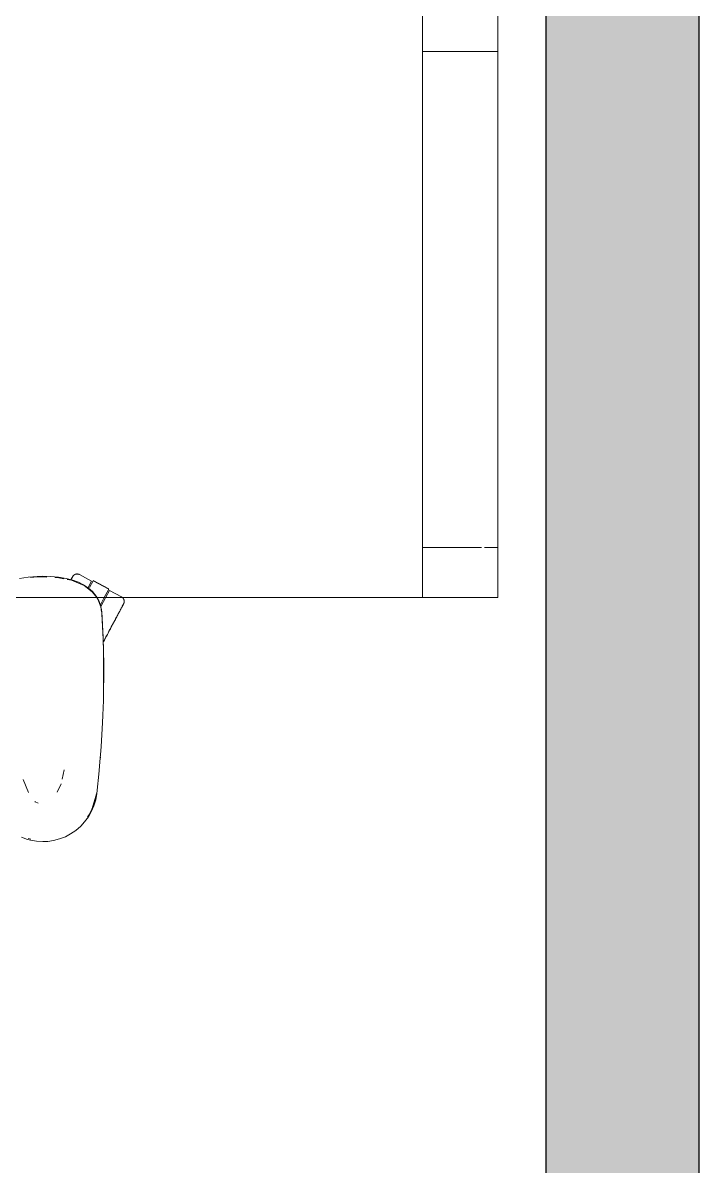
# Model space of a CAD drawing. Header units: millimetres. Extents: x 155927 to 317870, y -36033 to 97293.
# Drawn here: x 178582 to 179121, y 23075 to 23986 of the extents above; entities that cross this region are included whole.
import ezdxf

# ---------------------------------------------------------------- set-up
doc = ezdxf.new("R2010")
doc.units = ezdxf.units.MM
doc.header["$MEASUREMENT"] = 0
for name, color, linetype, lineweight in [('A-WALL', 7, 'CONTINUOUS', 9), ('A-WALL-PATT', 7, 'CONTINUOUS', 9), ('G-IMPT', 8, 'CONTINUOUS', 9), ('I-FURN', 8, 'CONTINUOUS', 9)]:
    doc.layers.add(name, color=color, linetype=linetype, lineweight=lineweight)

msp = doc.modelspace()

# ---------------------------------------------------------------- hatches: boundary and pattern name
at = {"layer": 'A-WALL-PATT'}
msp.add_hatch(color=256, dxfattribs=at).paths.add_polyline_path([(179120.83, 15107.61), (179120.83, 16608.75), (179085.83, 16608.75), (179085.83, 17808.75), (179120.83, 17808.75), (179120.83, 24008.75), (179115.83, 24008.75), (179115.83, 25208.75), (179120.83, 25208.75), (179120.83, 26907.61), (178998.83, 26907.61), (178998.83, 15107.61)], flags=0)

# ---------------------------------------------------------------- linework, layer by layer
at = {"layer": 'A-WALL', "lineweight": 30}
for p, q in [((178998.83, 26307.61), (178998.83, 21107.61)), ((179120.83, 17808.75), (179120.83, 24008.75))]:
    msp.add_line(p, q, dxfattribs=at)
at = {"layer": 'G-IMPT'}
for p, q in [((178579.71, 23543.25), (178586.47, 23544.36)), ((178593.79, 23544.94), (178586.47, 23544.36)), ((178591.13, 23544.42), (178588.35, 23544.03)), ((178591.13, 23544.42), (178598.3, 23544.65)), ((178593.79, 23544.94), (178598.3, 23545.03)), ((178598.3, 23545.03), (178604.63, 23544.85)), ((178601.4, 23544.46), (178598.3, 23544.65)), ((178610.78, 23544.28), (178604.63, 23544.85)), ((178611.12, 23543.87), (178607.92, 23544.06)), ((178610.78, 23544.28), (178616.72, 23543.28)), ((178614.87, 23543.1), (178611.12, 23543.87)), ((178622.2, 23541.85), (178616.72, 23543.28)), ((178621.08, 23541.83), (178617.62, 23542.54)), ((178621.08, 23541.83), (178626.71, 23539.5)), ((178622.2, 23541.85), (178626.53, 23540.27)), ((178630.6, 23538.28), (178626.53, 23540.27)), ((178631.1, 23537.66), (178626.71, 23539.5)), ((178630.6, 23538.28), (178634.65, 23535.63)), ((178637.89, 23532.44), (178631.1, 23537.66)), ((178634.65, 23535.63), (178637.69, 23532.96)), ((178640.77, 23529.22), (178637.69, 23532.96)), ((178641.16, 23528.03), (178637.89, 23532.44)), ((178641.45, 23528.03), (178640.77, 23529.22)), ((178642.06, 23526.82), (178641.16, 23528.03)), ((178642.72, 23525.79), (178641.45, 23528.03)), ((178644.47, 23520.62), (178642.06, 23526.82)), ((178642.72, 23525.79), (178644.12, 23522.15)), ((178644.49, 23520.8), (178644.12, 23522.15)), ((178644.47, 23520.62), (178645.05, 23516.78)), ((178644.49, 23520.8), (178644.93, 23518.41)), ((178645.18, 23516.76), (178644.93, 23518.41)), ((178646.23, 23496.18), (178645.18, 23516.76)), ((178646.27, 23494.98), (178645.18, 23516.76)), ((178645.18, 23516.76), (178645.3, 23515.15)), ((178645.38, 23512.92), (178645.3, 23515.15)), ((178646.27, 23494.98), (178645.3, 23515.15)), ((178646.73, 23474.79), (178646.23, 23496.18)), ((178646.57, 23484.62), (178646.23, 23496.18)), ((178646.23, 23496.18), (178646.27, 23494.98)), ((178646.73, 23474.79), (178646.27, 23494.98)), ((178646.69, 23454.6), (178646.57, 23484.62)), ((178646.73, 23474.79), (178646.57, 23484.62)), ((178646.57, 23484.62), (178646.78, 23465.4)), ((178646.71, 23476.83), (178646.64, 23478.74)), ((178646.69, 23454.6), (178646.73, 23474.79)), ((178646.7, 23474.79), (178646.71, 23476.83)), ((178646.69, 23454.6), (178646.78, 23465.4)), ((178646.69, 23454.6), (178646.52, 23446.19)), ((178646.14, 23434.43), (178646.52, 23446.19)), ((178646.39, 23441.25), (178646.4, 23442.74)), ((178646.14, 23434.43), (178645.88, 23428.4)), ((178646.28, 23439.31), (178646.39, 23441.25)), ((178645.07, 23414.26), (178645.88, 23428.4)), ((178644.75, 23409.18), (178645.07, 23414.26)), ((178644.75, 23409.18), (178643.5, 23394.12)), ((178644.09, 23400.99), (178643.93, 23399.32)), ((178615.28, 23390.78), (178613.7, 23383.34)), ((178615.04, 23389.55), (178615.28, 23390.78)), ((178643.15, 23389.99), (178641.25, 23372.06)), ((178643.5, 23394.12), (178643.15, 23389.99)), ((178582.58, 23383.28), (178586.72, 23372.85)), ((178609.67, 23372.95), (178612.94, 23379.73)), ((178641.25, 23372.58), (178637.42, 23360.11)), ((178637.42, 23360.11), (178640.33, 23369.26)), ((178639.2, 23363.61), (178641.12, 23372.01)), ((178641.25, 23372.58), (178640.33, 23369.26)), ((178641.25, 23372.06), (178640.35, 23367.02)), ((178592.25, 23365.33), (178591.8, 23365.62)), ((178594.47, 23364.31), (178592.25, 23365.33)), ((178639.2, 23363.61), (178635.47, 23355.54)), ((178637.07, 23357.92), (178638.89, 23362.16)), ((178638.89, 23362.16), (178640.35, 23367.02)), ((178631.57, 23349.39), (178634.56, 23353.48)), ((178633.87, 23353.43), (178635.47, 23355.54)), ((178637.07, 23357.92), (178634.56, 23353.48)), ((178620.4, 23339.8), (178624.57, 23342.63)), ((178624.57, 23342.63), (178628.4, 23345.95)), ((178631.57, 23349.39), (178628.4, 23345.95)), ((178581.4, 23337.15), (178586.18, 23335.44)), ((178588.31, 23334.87), (178586.18, 23335.44)), ((178586.61, 23336.24), (178588.64, 23335.62)), ((178593.26, 23333.99), (178588.31, 23334.87)), ((178598.3, 23333.7), (178593.26, 23333.99)), ((178598.3, 23333.7), (178602.14, 23333.87)), ((178606.66, 23334.52), (178602.14, 23333.87)), ((178606.66, 23334.52), (178611.52, 23335.78)), ((178616.23, 23337.61), (178611.52, 23335.78)), ((178620.4, 23339.8), (178616.23, 23337.61))]:
    msp.add_line(p, q, dxfattribs=at)
at = {"layer": 'I-FURN'}
for p, q in [((178900.49, 25088.03), (178900.49, 23568.03)), ((178960.49, 23568.03), (178960.49, 25088.03)), ((178960.49, 23528.03), (178960.49, 24328.03)), ((178960.49, 24328.03), (178960.49, 23528.03)), ((178900.49, 23963.03), (178900.49, 24093.03)), ((178960.49, 24093.03), (178960.49, 23963.03)), ((178900.49, 23528.03), (178900.49, 23963.03)), ((178960.49, 23963.03), (178900.49, 23963.03)), ((178960.49, 23963.03), (178900.49, 23963.03)), ((178960.49, 23963.03), (178960.49, 23528.03)), ((178900.49, 23568.03), (178900.49, 23528.03)), ((178947.6, 23568.03), (178900.49, 23568.03)), ((178947.6, 23568.03), (178900.49, 23568.03)), ((178960.49, 23568.03), (178949.91, 23568.03)), ((178960.49, 23568.03), (178949.91, 23568.03)), ((178960.49, 23528.03), (178960.49, 23568.03)), ((178620.58, 23542.1), (178620.81, 23542.53)), ((178620.92, 23542.75), (178620.7, 23542.34)), ((178620.81, 23542.53), (178621.02, 23542.93)), ((178621.12, 23543.12), (178620.92, 23542.75)), ((178621.02, 23542.93), (178621.2, 23543.28)), ((178621.3, 23543.46), (178621.12, 23543.12)), ((178621.2, 23543.28), (178621.37, 23543.6)), ((178621.46, 23543.76), (178621.3, 23543.46)), ((178621.37, 23543.6), (178621.52, 23543.88)), ((178621.59, 23544.01), (178621.46, 23543.76)), ((178621.52, 23543.88), (178621.65, 23544.12)), ((178621.71, 23544.23), (178621.59, 23544.01)), ((178621.65, 23544.12), (178621.76, 23544.32)), ((178621.81, 23544.41), (178621.71, 23544.23)), ((178621.76, 23544.32), (178621.84, 23544.48)), ((178621.88, 23544.55), (178621.81, 23544.41)), ((178621.84, 23544.48), (178621.91, 23544.6)), ((178621.93, 23544.65), (178621.88, 23544.55)), ((178621.91, 23544.6), (178621.95, 23544.69)), ((178621.97, 23544.71), (178621.93, 23544.65)), ((178621.95, 23544.69), (178621.97, 23544.73)), ((178621.97, 23544.73), (178621.98, 23544.73)), ((178621.98, 23544.73), (178621.97, 23544.71)), ((178621.98, 23544.73), (178622.06, 23544.88)), ((178622.06, 23544.88), (178622.14, 23545.01)), ((178622.14, 23545.01), (178622.23, 23545.15)), ((178622.23, 23545.15), (178622.32, 23545.28)), ((178622.32, 23545.28), (178622.42, 23545.4)), ((178622.42, 23545.4), (178622.53, 23545.53)), ((178622.53, 23545.53), (178622.64, 23545.64)), ((178622.64, 23545.64), (178622.75, 23545.76)), ((178622.75, 23545.76), (178622.87, 23545.87)), ((178622.87, 23545.87), (178622.99, 23545.97)), ((178622.99, 23545.97), (178623.12, 23546.07)), ((178623.12, 23546.07), (178623.25, 23546.16)), ((178623.25, 23546.16), (178623.39, 23546.25)), ((178623.39, 23546.25), (178623.53, 23546.34)), ((178623.53, 23546.34), (178623.67, 23546.41)), ((178623.67, 23546.41), (178623.81, 23546.49)), ((178623.81, 23546.49), (178623.96, 23546.55)), ((178623.96, 23546.55), (178624.11, 23546.61)), ((178624.11, 23546.61), (178624.26, 23546.67)), ((178624.26, 23546.67), (178624.41, 23546.71)), ((178624.41, 23546.71), (178624.57, 23546.76)), ((178624.57, 23546.76), (178624.73, 23546.79)), ((178624.73, 23546.79), (178624.88, 23546.82)), ((178624.88, 23546.82), (178625.04, 23546.84)), ((178625.04, 23546.84), (178625.2, 23546.86)), ((178625.2, 23546.86), (178625.37, 23546.87)), ((178625.37, 23546.87), (178625.53, 23546.87)), ((178625.53, 23546.87), (178625.69, 23546.87)), ((178625.69, 23546.87), (178625.85, 23546.86)), ((178625.85, 23546.86), (178626.01, 23546.84)), ((178626.01, 23546.84), (178626.17, 23546.82)), ((178626.17, 23546.82), (178626.33, 23546.79)), ((178626.33, 23546.79), (178626.49, 23546.76)), ((178626.49, 23546.76), (178626.64, 23546.72)), ((178626.64, 23546.72), (178626.8, 23546.67)), ((178626.8, 23546.67), (178626.95, 23546.62)), ((178626.95, 23546.62), (178627.1, 23546.56)), ((178627.1, 23546.56), (178627.24, 23546.49)), ((178627.24, 23546.49), (178627.39, 23546.42)), ((178627.39, 23546.42), (178627.43, 23546.4)), ((178637.11, 23541.25), (178627.43, 23546.4)), ((178634.35, 23536.06), (178637.11, 23541.25)), ((178635.53, 23536.14), (178638.34, 23541.44)), ((178638.34, 23541.44), (178650.71, 23534.86)), ((178650.8, 23535.03), (178638.43, 23541.61)), ((178650.71, 23534.86), (178647.15, 23528.17)), ((178648.43, 23528.45), (178651.24, 23533.74)), ((178660.93, 23528.59), (178651.24, 23533.74)), ((177560.49, 23528.03), (178960.49, 23528.03)), ((178960.49, 23528.03), (177560.49, 23528.03)), ((178647.15, 23528.17), (178644.05, 23522.36)), ((178644.51, 23521.07), (178648.43, 23528.45)), ((178660.93, 23528.59), (178661.07, 23528.51)), ((178661.07, 23528.51), (178661.2, 23528.43)), ((178661.2, 23528.43), (178661.34, 23528.34)), ((178661.34, 23528.34), (178661.47, 23528.24)), ((178661.47, 23528.24), (178661.6, 23528.14)), ((178661.6, 23528.14), (178661.72, 23528.04)), ((178661.72, 23528.04), (178661.84, 23527.93)), ((178661.84, 23527.93), (178661.95, 23527.81)), ((178661.95, 23527.81), (178662.06, 23527.69)), ((178662.06, 23527.69), (178662.16, 23527.57)), ((178662.16, 23527.57), (178662.26, 23527.44)), ((178662.26, 23527.44), (178662.36, 23527.31)), ((178662.36, 23527.31), (178662.44, 23527.18)), ((178662.44, 23527.18), (178662.53, 23527.04)), ((178662.53, 23527.04), (178662.6, 23526.9)), ((178662.6, 23526.9), (178662.68, 23526.76)), ((178662.68, 23526.76), (178662.74, 23526.61)), ((178662.75, 23523.47), (178662.68, 23523.32)), ((178662.74, 23526.61), (178662.8, 23526.46)), ((178662.81, 23523.62), (178662.75, 23523.47)), ((178662.8, 23526.46), (178662.86, 23526.31)), ((178662.86, 23523.77), (178662.81, 23523.62)), ((178662.86, 23526.31), (178662.9, 23526.15)), ((178662.91, 23523.93), (178662.86, 23523.77)), ((178662.9, 23526.15), (178662.95, 23526)), ((178662.95, 23524.08), (178662.91, 23523.93)), ((178662.95, 23526), (178662.98, 23525.84)), ((178662.99, 23524.24), (178662.95, 23524.08)), ((178662.98, 23525.84), (178663.01, 23525.68)), ((178663.01, 23524.4), (178662.99, 23524.24)), ((178663.01, 23525.68), (178663.03, 23525.52)), ((178663.04, 23524.56), (178663.01, 23524.4)), ((178663.03, 23525.52), (178663.05, 23525.36)), ((178663.05, 23524.72), (178663.04, 23524.56)), ((178663.05, 23525.36), (178663.06, 23525.2)), ((178663.06, 23524.88), (178663.05, 23524.72)), ((178663.06, 23525.2), (178663.06, 23525.04)), ((178663.06, 23525.04), (178663.06, 23524.88)), ((178900.49, 23528.03), (178960.49, 23528.03)), ((178960.49, 23528.03), (178900.49, 23528.03)), ((178657.52, 23513.6), (178657.93, 23514.37)), ((178657.93, 23514.37), (178658.33, 23515.12)), ((178658.33, 23515.12), (178658.71, 23515.84)), ((178658.71, 23515.84), (178659.08, 23516.54)), ((178659.08, 23516.54), (178659.44, 23517.2)), ((178659.44, 23517.2), (178659.77, 23517.84)), ((178659.77, 23517.84), (178660.09, 23518.44)), ((178660.26, 23518.75), (178659.95, 23518.16)), ((178660.09, 23518.44), (178660.4, 23519.01)), ((178660.55, 23519.3), (178660.26, 23518.75)), ((178660.4, 23519.01), (178660.68, 23519.54)), ((178660.83, 23519.82), (178660.55, 23519.3)), ((178660.68, 23519.54), (178660.95, 23520.04)), ((178661.08, 23520.3), (178660.83, 23519.82)), ((178660.95, 23520.04), (178661.19, 23520.51)), ((178661.32, 23520.74), (178661.08, 23520.3)), ((178661.19, 23520.51), (178661.42, 23520.94)), ((178661.54, 23521.15), (178661.32, 23520.74)), ((178661.42, 23520.94), (178661.63, 23521.33)), ((178661.74, 23521.53), (178661.54, 23521.15)), ((178661.63, 23521.33), (178661.82, 23521.69)), ((178661.91, 23521.86), (178661.74, 23521.53)), ((178661.82, 23521.69), (178661.99, 23522)), ((178662.07, 23522.16), (178661.91, 23521.86)), ((178661.99, 23522), (178662.14, 23522.28)), ((178662.21, 23522.42), (178662.07, 23522.16)), ((178662.14, 23522.28), (178662.27, 23522.52)), ((178662.33, 23522.64), (178662.21, 23522.42)), ((178662.27, 23522.52), (178662.37, 23522.73)), ((178662.42, 23522.82), (178662.33, 23522.64)), ((178662.37, 23522.73), (178662.46, 23522.89)), ((178662.5, 23522.96), (178662.42, 23522.82)), ((178662.46, 23522.89), (178662.52, 23523.01)), ((178662.55, 23523.06), (178662.5, 23522.96)), ((178662.52, 23523.01), (178662.57, 23523.09)), ((178662.58, 23523.12), (178662.55, 23523.06)), ((178662.57, 23523.09), (178662.59, 23523.13)), ((178662.59, 23523.14), (178662.58, 23523.12)), ((178662.61, 23523.18), (178662.59, 23523.14)), ((178662.59, 23523.13), (178662.59, 23523.14)), ((178662.68, 23523.32), (178662.61, 23523.18)), ((178653.06, 23505.21), (178652.54, 23504.24)), ((178652.78, 23504.69), (178653.29, 23505.65)), ((178653.57, 23506.17), (178653.06, 23505.21)), ((178653.29, 23505.65), (178653.8, 23506.6)), ((178654.07, 23507.11), (178653.57, 23506.17)), ((178653.8, 23506.6), (178654.3, 23507.54)), ((178654.56, 23508.04), (178654.07, 23507.11)), ((178654.3, 23507.54), (178654.79, 23508.46)), ((178655.05, 23508.95), (178654.56, 23508.04)), ((178654.79, 23508.46), (178655.27, 23509.37)), ((178655.53, 23509.85), (178655.05, 23508.95)), ((178655.27, 23509.37), (178655.74, 23510.26)), ((178655.99, 23510.73), (178655.53, 23509.85)), ((178655.74, 23510.26), (178656.2, 23511.12)), ((178656.45, 23511.58), (178655.99, 23510.73)), ((178656.2, 23511.12), (178656.65, 23511.97)), ((178656.89, 23512.42), (178656.45, 23511.58)), ((178656.65, 23511.97), (178657.09, 23512.79)), ((178657.09, 23512.79), (178657.52, 23513.6)), ((178648.3, 23496.26), (178647.77, 23495.26)), ((178648.01, 23495.72), (178648.55, 23496.73)), ((178648.84, 23497.27), (178648.3, 23496.26)), ((178648.55, 23496.73), (178649.08, 23497.73)), ((178649.37, 23498.27), (178648.84, 23497.27)), ((178649.08, 23497.73), (178649.62, 23498.74)), ((178649.91, 23499.28), (178649.37, 23498.27)), ((178649.62, 23498.74), (178650.15, 23499.74)), ((178650.44, 23500.28), (178649.91, 23499.28)), ((178650.15, 23499.74), (178650.68, 23500.74)), ((178650.97, 23501.28), (178650.44, 23500.28)), ((178650.68, 23500.74), (178651.21, 23501.74)), ((178651.5, 23502.27), (178650.97, 23501.28)), ((178651.21, 23501.74), (178651.74, 23502.73)), ((178652.02, 23503.26), (178651.5, 23502.27)), ((178651.74, 23502.73), (178652.26, 23503.71)), ((178652.54, 23504.24), (178652.02, 23503.26)), ((178652.26, 23503.71), (178652.78, 23504.69)), ((178646.71, 23493.27), (178646.19, 23492.29)), ((178646.43, 23492.74), (178646.96, 23493.73)), ((178647.24, 23494.26), (178646.71, 23493.27)), ((178646.96, 23493.73), (178647.48, 23494.72)), ((178647.77, 23495.26), (178647.24, 23494.26)), ((178647.48, 23494.72), (178648.01, 23495.72))]:
    msp.add_line(p, q, dxfattribs=at)

doc.saveas('drawing.dxf')
